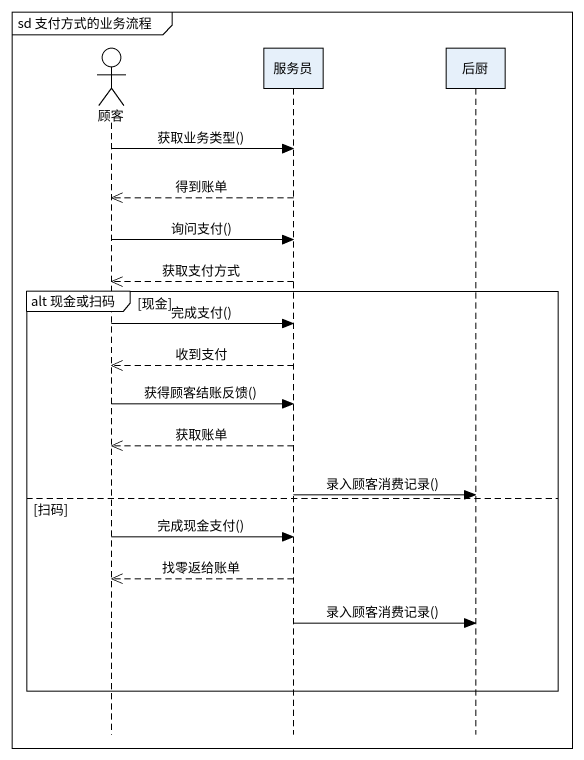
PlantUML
@startuml
mainframe sd 支付方式的业务流程
hide footbox
actor 顾客
participant 服务员
participant 后厨

顾客 -> 服务员 : 获取业务类型()
服务员 -->> 顾客 : 得到账单
顾客 -> 服务员 : 询问支付()
服务员 -->> 顾客 : 获取支付方式
group alt 现金或扫码 [现金]
  顾客 -> 服务员 : 完成支付()
  服务员 -->> 顾客 : 收到支付
  顾客 -> 服务员 : 获得顾客结账反馈()
  服务员 -->> 顾客 : 获取账单
  服务员 -> 后厨 : 录入顾客消费记录()
else 扫码
  顾客 -> 服务员 : 完成现金支付()
  服务员 -->> 顾客 : 找零返给账单
  服务员 -> 后厨 : 录入顾客消费记录()
end
@enduml
